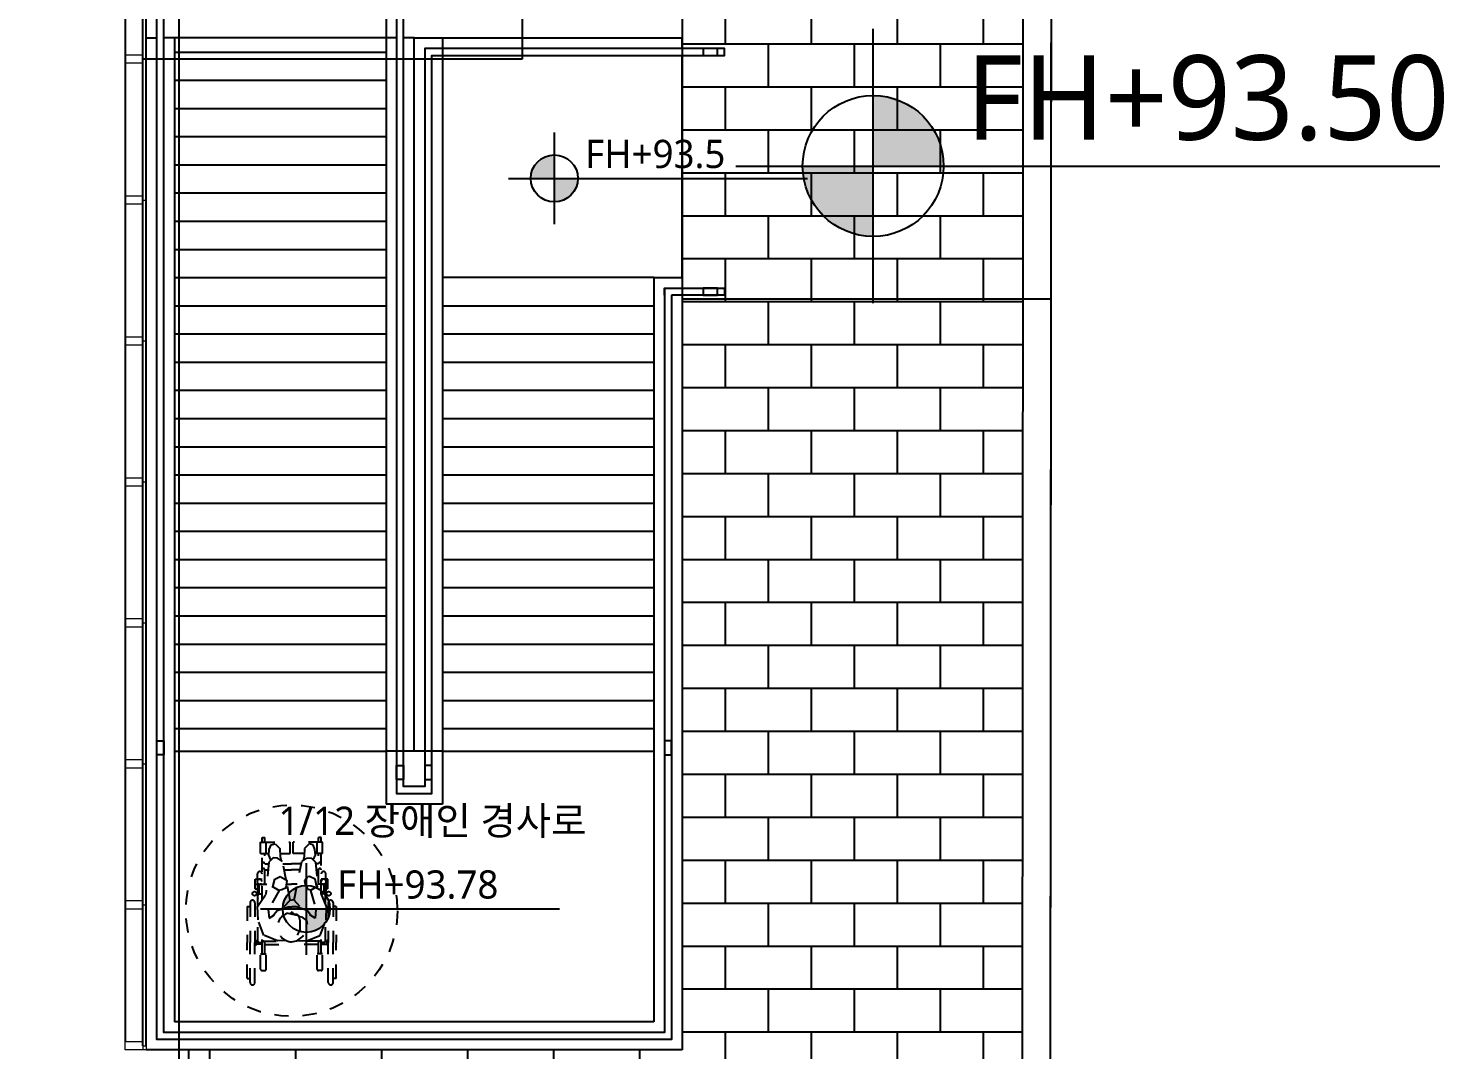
# Model space of a CAD drawing. Header units: millimetres. Extents: x 9 to 147, y 4 to 115.
# Drawn here: x 112.1 to 122.05, y 56.87 to 64.12 of the extents above; entities that cross this region are included whole.
import ezdxf
from ezdxf.enums import TextEntityAlignment as Align
from ezdxf.xclip import XClip

# ---------------------------------------------------------------- set-up
doc = ezdxf.new("R2010")
doc.units = ezdxf.units.MM
doc.header["$LTSCALE"] = 200
for name, pattern in [('XR-PLAN$0$AUDIT_I_190801151318-2', [0]), ('XR-PLAN$0$DASH', [0.35, 0.25, -0.1]), ('XR-PLAN$0$HIDDENX2', [0.75, 0.5, -0.25])]:
    doc.linetypes.add(name, pattern=pattern)
for name, color, linetype, plot in [('AREA', 30, 'Continuous', False), ('SYM-LEVEL', 252, 'Continuous', False), ('XR-PLAN$0$Defpoint', 125, 'XR-PLAN$0$AUDIT_I_190801151318-2', False), ('XR-PLAN$0$TXT-1', 137, 'Continuous', False)]:
    doc.layers.add(name, color=color, linetype=linetype, plot=plot)
for name, color, linetype in [('XR-PLAN$0$6land', 252, 'XR-PLAN$0$AUDIT_I_190801151318-2'), ('XR-PLAN$0$A-DOOR', 252, 'XR-PLAN$0$DASH'), ('XR-PLAN$0$ELE-4', 252, 'Continuous'), ('XR-PLAN$0$ELE-5', 252, 'Continuous'), ('XR-PLAN$0$ELE-6', 252, 'Continuous'), ('XR-PLAN$0$HAT', 252, 'Continuous'), ('XR-PLAN$0$HAT-BRICK', 252, 'Continuous'), ('XR-PLAN$0$HID', 252, 'XR-PLAN$0$HIDDENX2'), ('XR-PLAN$0$PTANNOTELE', 252, 'Continuous'), ('XR-PLAN$0$WIN-ELE', 252, 'Continuous'), ('XR-PLAN$0$WIN-GLASS', 252, 'Continuous'), ('XR-현황측량도$0$경계석(33)', 252, 'Continuous')]:
    doc.layers.add(name, color=color, linetype=linetype)
doc.layers.add('XR-PLAN$0$WIN', color=252, linetype='Continuous', lineweight=0)
doc.styles.add('XR-PLAN$0$스타일1', font='MALGUN_0.TTF')
doc.styles.add('스타일1', font='MALGUN_0.TTF')

# ---------------------------------------------------------------- blocks, each defined once
blk = doc.blocks.new('LEVEL1')
at = {"layer": 'SYM-LEVEL'}
h = blk.add_hatch(color=256, dxfattribs=at)
edge = h.paths.add_edge_path()
edge.add_ellipse((4.871, 0), major_axis=(1.768, 1.768), ratio=1, start_angle=405, end_angle=495)
edge.add_line((2.371, 0), (4.871, 0))
edge.add_line((4.871, 0), (4.871, 2.5))
edge = h.paths.add_edge_path()
edge.add_ellipse((4.871, 0), major_axis=(1.768, 1.768), ratio=1, start_angle=225, end_angle=315)
edge.add_line((7.371, 0), (4.871, 0))
edge.add_line((4.871, 0), (4.871, -2.5))
for p, q in [((4.871, 4.871), (4.871, -4.871)), ((0, 0), (9.741, 0)), ((9.071, 0), (31.801, 0))]:
    blk.add_line(p, q, dxfattribs=at)
blk.add_ellipse((4.871, 0), major_axis=(1.768, 1.768), ratio=1, start_param=5.497787, end_param=11.780972, dxfattribs=at)
at = {"layer": 'SYM-LEVEL', "style": '스타일1'}
for tag, p in [('1층-바닥마감', (8.157, 1.105)), ('EL-+100', (8.157, -3.928))]:
    blk.add_attdef(tag, p, '', height=3, dxfattribs=at)
blk = doc.blocks.new('XR-현황측량도')
at = {"layer": 'XR-현황측량도$0$경계석(33)'}
blk.add_lwpolyline([(143027.2, 74043.6), (151689.9, 74037.3), (154882.8, 74051.1), (162788.9, 74142.4), (171654.6, 74151.5), (178947.9, 74224.2), (185441.1, 74257.7), (186411.9, 74404.5), (193068.5, 76971.8, 0.271364), (196517.3, 81929.2), (196869.6, 86053.4), (196858.7, 91789.3), (196871.2, 109951.5), (196867, 116558.1), (196605.1, 121600.6), (196792.5, 126063.1), (196775.4, 130633.2), (196750.4, 139290.1), (196674.2, 147914.3), (194521.9, 154575.8)], format="xyb", dxfattribs=at)
blk = doc.blocks.new('XR-PLAN$0$LEVEL1')
at = {"layer": 'XR-PLAN$0$TXT-1'}
h = blk.add_hatch(color=256, dxfattribs=at)
edge = h.paths.add_edge_path()
edge.add_ellipse((4.87, 0), major_axis=(1.77, 1.77), ratio=1, start_angle=405, end_angle=495)
edge.add_line((2.37, 0), (4.87, 0))
edge.add_line((4.87, 0), (4.87, 2.5))
edge = h.paths.add_edge_path()
edge.add_ellipse((4.87, 0), major_axis=(1.77, 1.77), ratio=1, start_angle=225, end_angle=315)
edge.add_line((7.37, 0), (4.87, 0))
edge.add_line((4.87, 0), (4.87, -2.5))
for p, q in [((4.87, 4.87), (4.87, -4.87)), ((0, 0), (9.74, 0)), ((9.07, 0), (31.8, 0))]:
    blk.add_line(p, q, dxfattribs=at)
blk.add_ellipse((4.87, 0), major_axis=(1.77, 1.77), ratio=1, start_param=5.497787, end_param=11.780972, dxfattribs=at)
at = {"layer": 'XR-PLAN$0$TXT-1', "style": 'XR-PLAN$0$스타일1'}
for tag, p in [('1층-바닥마감', (8.16, 1.11)), ('EL-+100', (8.16, -3.93))]:
    blk.add_attdef(tag, p, '', height=3, dxfattribs=at)
blk = doc.blocks.new('XR-PLAN$0$HIDDENBAR-EDG')
at = {"layer": 'XR-PLAN$0$WIN'}
for p, q in [((0, 126), (60, 126)), ((0, 0), (0, 126)), ((30, 126), (30, 150)), ((30, 150), (60, 150)), ((60, 150), (60, 0)), ((60, 0), (0, 0))]:
    blk.add_line(p, q, dxfattribs=at)
blk = doc.blocks.new('XR-PLAN$0$HIDDENBAR-CEN')
at = {"layer": 'XR-PLAN$0$WIN'}
blk.add_line((0, 126), (0, 150), dxfattribs=at)
blk.add_lwpolyline([(30, 0), (-30, 0), (-30, 126), (30, 126)], close=True, dxfattribs=at)
blk = doc.blocks.new('XR-PLAN$0$1층 창문-1')
at = {"layer": 'XR-PLAN$0$WIN-ELE'}
blk.add_line((112785, 64870), (112785, 56930), dxfattribs=at)
at = {"layer": 'XR-PLAN$0$WIN-GLASS', "ltscale": 2}
for p, q in [((112911, 56900), (112911, 64900)), ((112935, 56900), (112935, 64900))]:
    blk.add_line(p, q, dxfattribs=at)
at = {"layer": 'XR-PLAN$0$WIN', "linetype": 'Continuous', "rotation": 270}
for name, p in [('XR-PLAN$0$HIDDENBAR-CEN', (112785, 63900)), ('XR-PLAN$0$HIDDENBAR-CEN', (112785, 62900)), ('XR-PLAN$0$HIDDENBAR-CEN', (112785, 61900)), ('XR-PLAN$0$HIDDENBAR-CEN', (112785, 60900)), ('XR-PLAN$0$HIDDENBAR-CEN', (112785, 59900)), ('XR-PLAN$0$HIDDENBAR-CEN', (112785, 58900)), ('XR-PLAN$0$HIDDENBAR-CEN', (112785, 57900)), ('XR-PLAN$0$HIDDENBAR-EDG', (112785, 56930))]:
    blk.add_blockref(name, p, dxfattribs=at)
blk = doc.blocks.new('XR-PLAN$0$화장실 활동공간 1500')
for p, q in [((-1611063.3, 3552563.8, 0), (-1610780.8, 3552563.8, 0)), ((-1611035.8, 3552583.8, 0), (-1610780.8, 3552583.8, 0)), ((-1611035.8, 3552583.8, 0), (-1611035.8, 3552563.8, 0)), ((-1610525.8, 3552583.8, 0), (-1610780.8, 3552583.8, 0)), ((-1610498.3, 3552563.8, 0), (-1610780.8, 3552563.8, 0)), ((-1610525.8, 3552583.8, 0), (-1610525.8, 3552563.8, 0)), ((-1611063.3, 3552528.8, 0), (-1610780.8, 3552528.8, 0)), ((-1610979.1, 3552478.8, 0), (-1610979.1, 3552458.8, 0)), ((-1610969.1, 3552488.8, 0), (-1610859.5, 3552488.8, 0)), ((-1610859.5, 3552488.8, 0), (-1610859.5, 3552448.8, 0)), ((-1610859.5, 3552478.8, 0), (-1610693, 3552478.8, 0)), ((-1610859.5, 3552458.8, 0), (-1610780.8, 3552458.8, 0)), ((-1610795.8, 3552528.8, 0), (-1610795.8, 3552518.8, 0)), ((-1610765.8, 3552518.8, 0), (-1610795.8, 3552518.8, 0)), ((-1610794.9, 3552458.8, 0), (-1610794.9, 3552268.8, 0)), ((-1610791, 3552488.8, 0), (-1610791, 3552518.8, 0)), ((-1610791, 3552478.8, 0), (-1610791, 3552488.8, 0)), ((-1610781, 3552498.8, 0), (-1610780.9, 3552498.8, 0)), ((-1610780.9, 3552498.8, 0), (-1610780.9, 3552478.8, 0)), ((-1610498.3, 3552528.8, 0), (-1610780.8, 3552528.8, 0)), ((-1610770.9, 3552508.8, 0), (-1610562.3, 3552508.8, 0)), ((-1610770.8, 3552508.8, 0), (-1610770.8, 3552518.8, 0)), ((-1610770.8, 3552478.8, 0), (-1610770.8, 3552297.3, 0)), ((-1610768.8, 3552369.2, 0), (-1610729.5, 3552465.1, 0)), ((-1610765.8, 3552528.8, 0), (-1610765.8, 3552518.8, 0)), ((-1610729.5, 3552465.1, 0), (-1610619.5, 3552506.3, 0)), ((-1610619.5, 3552506.3, 0), (-1610525.1, 3552510.4, 0)), ((-1610525.1, 3552510.4, 0), (-1610379.5, 3552409.2, 0)), ((-1610522.8, 3552508.8, 0), (-1610445.8, 3552508.8, 0)), ((-1610479.7, 3552478.8, 0), (-1610149.4, 3552478.8, 0)), ((-1610367.2, 3552511.3, 0), (-1610460.7, 3552511.3, 0)), ((-1610435.8, 3552498.8, 0), (-1610365.6, 3552498.8, 0)), ((-1610435.8, 3552498.8, 0), (-1610435.8, 3552478.8, 0)), ((-1610399.9, 3552526.3, 0), (-1610330.8, 3552526.3, 0)), ((-1610399.9, 3552526.3, 0), (-1610399.9, 3552511.3, 0)), ((-1610367.2, 3552526.3, 0), (-1610367.2, 3552498.8, 0)), ((-1610365.8, 3552478.8, 0), (-1610365.8, 3552444.9, 0)), ((-1610365.8, 3552458.8, 0), (-1610149.4, 3552458.8, 0)), ((-1610330.8, 3552526.3, 0), (-1610330.8, 3552478.8, 0)), ((-1610330.8, 3552511.3, 0), (-1610293.2, 3552511.3, 0)), ((-1610264.5, 3552458.8, 0), (-1610264.5, 3552436.1, 0)), ((-1610222.7, 3552458.8, 0), (-1610222.7, 3552432.5, 0)), ((-1610149.4, 3552488.8, 0), (-1610149.4, 3552429.5, 0)), ((-1610149.4, 3552488.8, 0), (-1610068.3, 3552488.8, 0)), ((-1610068.3, 3552488.8, 0), (-1610068.3, 3552278.8, 0)), ((-1610068.3, 3552478.8, 0), (-1610035.6, 3552478.8, 0)), ((-1610068.3, 3552458.8, 0), (-1610035.6, 3552458.8, 0)), ((-1610035.6, 3552478.8, 0), (-1610035.6, 3552458.8, 0)), ((-1610969.1, 3552448.8, 0), (-1610859.5, 3552448.8, 0)), ((-1610766.1, 3552308.9, 0), (-1610768.8, 3552369.2, 0)), ((-1610545.7, 3552434.5, 0), (-1610608.4, 3552428.9, 0)), ((-1610608.4, 3552428.9, 0), (-1610584, 3552391, 0)), ((-1610590.5, 3552401, 0), (-1610553.1, 3552372.2, 0)), ((-1610553.1, 3552372.2, 0), (-1610528.3, 3552293.4, 0)), ((-1610411.2, 3552357, 0), (-1610545.7, 3552434.5, 0)), ((-1610209.5, 3552431.4, 0), (-1610440.1, 3552451.3, 0)), ((-1610379.5, 3552409.2, 0), (-1610411.2, 3552357, 0)), ((-1610408.1, 3552362, 0), (-1610404.5, 3552338.9, 0)), ((-1610384.5, 3552401, 0), (-1610332, 3552388.6, 0)), ((-1610332, 3552388.6, 0), (-1610313, 3552349.1, 0)), ((-1610179.7, 3552400, 0), (-1610209.5, 3552431.4, 0)), ((-1610204.5, 3552333.5, 0), (-1610181.6, 3552368.7, 0)), ((-1610194.6, 3552415.7, 0), (-1610160.5, 3552430.2, 0)), ((-1610181.6, 3552368.7, 0), (-1610179.7, 3552400, 0)), ((-1610160.5, 3552430.2, 0), (-1610121.5, 3552427.6, 0)), ((-1610149.4, 3552448.8, 0), (-1610068.3, 3552448.8, 0)), ((-1610121.5, 3552427.6, 0), (-1610087.6, 3552414.6, 0)), ((-1610081.1, 3552386, 0), (-1610112.4, 3552353.5, 0)), ((-1610087.6, 3552414.6, 0), (-1610081.1, 3552386, 0)), ((-1610794.9, 3552078.8, 0), (-1610794.9, 3552268.8, 0)), ((-1610571.6, 3552294.9, 0), (-1610585.5, 3552230, 0)), ((-1610572.6, 3552272.5, 0), (-1610575.3, 3552277.7, 0)), ((-1610562, 3552264.7, 0), (-1610572.8, 3552258.5, 0)), ((-1610561.9, 3552266, 0), (-1610572.6, 3552272.5, 0)), ((-1610562, 3552264.7, 0), (-1610561.9, 3552266, 0)), ((-1610528.3, 3552293.4, 0), (-1610526.8, 3552265.4, 0)), ((-1610528.3, 3552237.3, 0), (-1610526.8, 3552265.4, 0)), ((-1610524.8, 3552320.6, 0), (-1610480.6, 3552280.1, 0)), ((-1610480.6, 3552280.1, 0), (-1610360.6, 3552303.4, 0)), ((-1610480.6, 3552280.1, 0), (-1610477.7, 3552265.4, 0)), ((-1610480.6, 3552250.6, 0), (-1610477.7, 3552265.4, 0)), ((-1610404.5, 3552338.9, 0), (-1610389.5, 3552308.1, 0)), ((-1610389.5, 3552308.1, 0), (-1610341.3, 3552300.2, 0)), ((-1610365.8, 3552302.4, 0), (-1610365.8, 3552268.8, 0)), ((-1610365.8, 3552228.4, 0), (-1610365.8, 3552268.8, 0)), ((-1610313, 3552349.1, 0), (-1610341.3, 3552300.2, 0)), ((-1610336.8, 3552308, 0), (-1610204.5, 3552333.5, 0)), ((-1610264.5, 3552322, 0), (-1610264.5, 3552268.8, 0)), ((-1610264.5, 3552208.8, 0), (-1610264.5, 3552268.8, 0)), ((-1610222.7, 3552330, 0), (-1610222.7, 3552268.8, 0)), ((-1610222.7, 3552200.7, 0), (-1610222.7, 3552268.8, 0)), ((-1610170.9, 3552350.9, 0), (-1610197.7, 3552344, 0)), ((-1610112.4, 3552353.5, 0), (-1610170.9, 3552350.9, 0)), ((-1610149.4, 3552351.9, 0), (-1610149.4, 3552278.8, 0)), ((-1610149.4, 3552278.8, 0), (-1610068.3, 3552278.8, 0)), ((-1610770.8, 3552058.8, 0), (-1610770.8, 3552244.1, 0)), ((-1610765.7, 3552231, 0), (-1610768.8, 3552161.5, 0)), ((-1610768.8, 3552161.5, 0), (-1610729.5, 3552065.6, 0)), ((-1610690.6, 3552210, 0), (-1610728.5, 3552230.3, 0)), ((-1610623.2, 3552210.4, 0), (-1610690.6, 3552210, 0)), ((-1610624.5, 3552163.6, 0), (-1610650.4, 3552159.1, 0)), ((-1610598.8, 3552199.2, 0), (-1610624.5, 3552163.6, 0)), ((-1610595.8, 3552218.8, 0), (-1610623.2, 3552210.4, 0)), ((-1610595.8, 3552218.8, 0), (-1610598.8, 3552199.2, 0)), ((-1610597.5, 3552208.6, 0), (-1610580.3, 3552230.7, 0)), ((-1610585.5, 3552230, 0), (-1610595.8, 3552218.8, 0)), ((-1610575.7, 3552253.5, 0), (-1610580.3, 3552230.7, 0)), ((-1610572.8, 3552258.5, 0), (-1610575.7, 3552253.5, 0)), ((-1610553.1, 3552158.5, 0), (-1610528.3, 3552237.3, 0)), ((-1610524.8, 3552210.1, 0), (-1610480.6, 3552250.6, 0)), ((-1610480.6, 3552250.6, 0), (-1610204.5, 3552197.2, 0)), ((-1610404.5, 3552152.3, 0), (-1610371, 3552170.6, 0)), ((-1610371, 3552170.6, 0), (-1610341.1, 3552174.1, 0)), ((-1610314.8, 3552153, 0), (-1610341.1, 3552174.1, 0)), ((-1610204.5, 3552197.2, 0), (-1610181.6, 3552162, 0)), ((-1610170.9, 3552179.8, 0), (-1610197.7, 3552186.7, 0)), ((-1610181.6, 3552162, 0), (-1610179.7, 3552130.7, 0)), ((-1610112.4, 3552177.2, 0), (-1610170.9, 3552179.8, 0)), ((-1610149.4, 3552178.8, 0), (-1610149.4, 3552258.8, 0)), ((-1610149.4, 3552258.8, 0), (-1610068.3, 3552258.8, 0)), ((-1610081.1, 3552144.7, 0), (-1610112.4, 3552177.2, 0)), ((-1610068.3, 3552048.8, 0), (-1610068.3, 3552258.8, 0)), ((-1610979.1, 3552058.8, 0), (-1610979.1, 3552078.8, 0)), ((-1610969.1, 3552088.8, 0), (-1610859.5, 3552088.8, 0)), ((-1610859.5, 3552048.8, 0), (-1610859.5, 3552088.8, 0)), ((-1610859.5, 3552078.8, 0), (-1610780.8, 3552078.8, 0)), ((-1610729.5, 3552065.6, 0), (-1610619.5, 3552024.4, 0)), ((-1610609.8, 3552101.9, 0), (-1610610, 3552102, 0)), ((-1610608.4, 3552101.8, 0), (-1610584, 3552139.7, 0)), ((-1610545.7, 3552096.2, 0), (-1610608.4, 3552101.8, 0)), ((-1610590.5, 3552129.7, 0), (-1610553.1, 3552158.5, 0)), ((-1610411.2, 3552134.2, 0), (-1610545.7, 3552096.2, 0)), ((-1610525.1, 3552020.3, 0), (-1610379.5, 3552082, 0)), ((-1610379.5, 3552082, 0), (-1610411.2, 3552134.2, 0)), ((-1610408.1, 3552129.2, 0), (-1610404.5, 3552152.3, 0)), ((-1610384.5, 3552090.2, 0), (-1610332, 3552102.6, 0)), ((-1610209.5, 3552099.3, 0), (-1610381.3, 3552085, 0)), ((-1610365.8, 3552058.8, 0), (-1610365.8, 3552086.3, 0)), ((-1610365.8, 3552078.8, 0), (-1610149.4, 3552078.8, 0)), ((-1610332, 3552102.6, 0), (-1610313, 3552142.1, 0)), ((-1610313, 3552142.1, 0), (-1610314.8, 3552153, 0)), ((-1610264.5, 3552078.8, 0), (-1610264.5, 3552094.7, 0)), ((-1610222.7, 3552078.8, 0), (-1610222.7, 3552098.2, 0)), ((-1610179.7, 3552130.7, 0), (-1610209.5, 3552099.3, 0)), ((-1610194.6, 3552115, 0), (-1610160.5, 3552100.5, 0)), ((-1610160.5, 3552100.5, 0), (-1610121.5, 3552103.1, 0)), ((-1610149.4, 3552048.8, 0), (-1610149.4, 3552101.3, 0)), ((-1610149.4, 3552088.8, 0), (-1610068.3, 3552088.8, 0)), ((-1610121.5, 3552103.1, 0), (-1610087.6, 3552116.1, 0)), ((-1610087.6, 3552116.1, 0), (-1610081.1, 3552144.7, 0)), ((-1610068.3, 3552078.8, 0), (-1610035.6, 3552078.8, 0)), ((-1610035.6, 3552058.8, 0), (-1610035.6, 3552078.8, 0)), ((-1611063.3, 3552008.8, 0), (-1610780.8, 3552008.8, 0)), ((-1611063.3, 3551973.8, 0), (-1610780.8, 3551973.8, 0)), ((-1611035.8, 3551953.8, 0), (-1611035.8, 3551973.8, 0)), ((-1610969.1, 3552048.8, 0), (-1610859.5, 3552048.8, 0)), ((-1610859.5, 3552058.8, 0), (-1610711.4, 3552058.8, 0)), ((-1610765.8, 3552018.8, 0), (-1610795.8, 3552018.8, 0)), ((-1610795.8, 3552008.8, 0), (-1610795.8, 3552018.8, 0)), ((-1610791, 3552058.8, 0), (-1610791, 3552048.8, 0)), ((-1610791, 3552048.8, 0), (-1610791, 3552018.8, 0)), ((-1610781, 3552038.8, 0), (-1610780.9, 3552038.8, 0)), ((-1610780.9, 3552038.8, 0), (-1610780.9, 3552058.8, 0)), ((-1610498.3, 3552008.8, 0), (-1610780.8, 3552008.8, 0)), ((-1610498.3, 3551973.8, 0), (-1610780.8, 3551973.8, 0)), ((-1610770.9, 3552028.8, 0), (-1610631.2, 3552028.8, 0)), ((-1610770.8, 3552028.8, 0), (-1610770.8, 3552018.8, 0)), ((-1610765.8, 3552008.8, 0), (-1610765.8, 3552018.8, 0)), ((-1610619.5, 3552024.4, 0), (-1610525.1, 3552020.3, 0)), ((-1610525.8, 3551953.8, 0), (-1610525.8, 3551973.8, 0)), ((-1610505.1, 3552028.8, 0), (-1610445.8, 3552028.8, 0)), ((-1610367.2, 3552026.3, 0), (-1610460.7, 3552026.3, 0)), ((-1610435.8, 3552038.8, 0), (-1610435.8, 3552058.8, 0)), ((-1610435.8, 3552038.8, 0), (-1610365.6, 3552038.8, 0)), ((-1610434.3, 3552058.8, 0), (-1610149.4, 3552058.8, 0)), ((-1610399.9, 3552011.3, 0), (-1610399.9, 3552026.3, 0)), ((-1610399.9, 3552011.3, 0), (-1610330.8, 3552011.3, 0)), ((-1610367.2, 3552011.3, 0), (-1610367.2, 3552038.8, 0)), ((-1610330.8, 3552011.3, 0), (-1610330.8, 3552058.8, 0)), ((-1610330.8, 3552026.3, 0), (-1610293.2, 3552026.3, 0)), ((-1610149.4, 3552048.8, 0), (-1610068.3, 3552048.8, 0)), ((-1610068.3, 3552058.8, 0), (-1610035.6, 3552058.8, 0)), ((-1611035.8, 3551953.8, 0), (-1610780.8, 3551953.8, 0)), ((-1610525.8, 3551953.8, 0), (-1610780.8, 3551953.8, 0))]:
    blk.add_line(p, q)
at = {"ltscale": 2}
blk.add_circle((-1610554.7, 3552268.8, 0), 750, dxfattribs=at)
for centre, major_axis, start_param, end_param in [((-1611063.3, 3552546.3, 0), (-12.4, 12.4), -0.785398, 2.356194), ((-1610498.3, 3552546.3, 0), (12.4, 12.4), 3.926991, 7.068583), ((-1610969.1, 3552478.8, 0), (-7.07, 7.07), -0.785398, 0.785398), ((-1610969.1, 3552458.8, 0), (-7.07, 7.07), 0.785398, 2.356194), ((-1610781, 3552488.8, 0), (-7.07, 7.07), -0.785398, 0.785398), ((-1610770.9, 3552498.8, 0), (-7.07, 7.07), -0.785398, 0.785398), ((-1610780.8, 3552468.8, 0), (7.07, 7.07), 3.926991, 7.068583), ((-1610460.7, 3552495, 0), (-11.5, 11.5), -0.785398, -0.223328), ((-1610433.6, 3552531.7, 0), (-10.6, 10.6), 0.785398, 7.068583), ((-1610445.8, 3552498.8, 0), (7.07, 7.07), 5.497787, 7.068583), ((-1610375.8, 3552488.8, 0), (-7.07, 7.07), 2.356194, 5.497787), ((-1610348.3, 3552496.3, 0), (12.4, 12.4), 3.926991, 8.496032), ((-1610293.2, 3552495, 0), (-11.5, 11.5), 2.356194, 5.497787), ((-1610264.5, 3552468.8, 0), (-7.07, 7.07), 2.356194, 5.497787), ((-1610222.7, 3552468.8, 0), (-7.07, 7.07), 2.356194, 5.497787), ((-1610671.5, 3552264.6, 0), (-73.9, 73.9), 4.221602, 7.028174), ((-1610654.2, 3552281.5, 0), (86.6, 86.6), 2.460141, 3.957946), ((-1610969.1, 3552078.8, 0), (-7.07, 7.07), -0.785398, 0.785398), ((-1610780.8, 3552068.8, 0), (7.07, 7.07), 3.926991, 7.068583), ((-1610264.5, 3552068.8, 0), (-7.07, 7.07), 2.356194, 5.497787), ((-1610222.7, 3552068.8, 0), (-7.07, 7.07), 2.356194, 5.497787), ((-1611063.3, 3551991.3, 0), (-12.4, 12.4), -0.785398, 2.356194), ((-1610969.1, 3552058.8, 0), (-7.07, 7.07), 0.785398, 2.356194), ((-1610781, 3552048.8, 0), (-7.07, 7.07), 0.785398, 2.356194), ((-1610770.9, 3552038.8, 0), (-7.07, 7.07), 0.785398, 2.356194), ((-1610498.3, 3551991.3, 0), (-12.4, 12.4), 2.356194, 5.497787), ((-1610460.7, 3552042.5, 0), (11.5, 11.5), 3.364921, 3.926991), ((-1610433.6, 3552005.9, 0), (-10.6, 10.6), 0.785398, 7.068583), ((-1610445.8, 3552038.8, 0), (-7.07, 7.07), 2.356194, 3.926991), ((-1610375.8, 3552048.8, 0), (-7.07, 7.07), 2.356194, 5.497787), ((-1610348.3, 3552041.3, 0), (-12.4, 12.4), 0.928746, 5.497787), ((-1610293.2, 3552042.5, 0), (-11.5, 11.5), 2.356194, 5.497787)]:
    blk.add_ellipse(centre, major_axis=major_axis, ratio=1, start_param=start_param, end_param=end_param)

msp = doc.modelspace()

# ---------------------------------------------------------------- hatches: boundary and pattern name
at = {"layer": 'XR-PLAN$0$HAT'}
h = msp.add_hatch(dxfattribs=at)
h.set_pattern_fill('_USER', color=256, scale=0.2, pattern_type=0)
h.set_pattern_definition([(0, (115.135, 62.35), (0, 0.2), [])])
h.paths.add_polyline_path([(114.635, 58.99), (114.635, 64.05), (113.135, 64.05), (113.135, 58.99)])
h = msp.add_hatch(dxfattribs=at)
h.set_pattern_fill('_USER', color=256, scale=0.2, pattern_type=0)
h.set_pattern_definition([(0, (115.035, 62.35), (0, 0.2), [])])
h.paths.add_polyline_path([(116.535, 58.99), (116.535, 62.35), (115.035, 62.35), (115.035, 58.99)])
at = {"layer": 'XR-PLAN$0$HAT-BRICK'}
h = msp.add_hatch(dxfattribs=at)
h.set_pattern_fill('AR-B816', color=256, scale=0.0015)
h.paths.add_polyline_path([(116.735, 57.37), (116.735, 56.87), (113.235, 56.87), (113.235, 40.9519), (115.4799, 41.8177, 0.271099), (118.8074, 46.6072), (119.1591, 50.7234), (119.1482, 56.4509), (119.1635, 76.25), (113.235, 76.25), (113.235, 72.465), (116.735, 72.465)])

# ---------------------------------------------------------------- linework, layer by layer
at = {"layer": 'AREA'}
msp.add_lwpolyline([(113.1675, 86.2675), (41.1325, 86.2675), (41.1325, 42.5327), (113.1675, 42.5327)], close=True, dxfattribs=at)
at = {"layer": 'XR-PLAN$0$6land'}
msp.add_line((116.735, 62.2), (119.3529, 62.2), dxfattribs=at)
for points in [[(115.558, 41.6335, 0.271364), (119.0068, 46.5909), (119.3591, 50.7151), (119.3482, 56.451), (119.3637, 76.45), (113.235, 76.45)], [(115.4741, 41.815, 0.271398), (118.8074, 46.6072), (119.1591, 50.7234), (119.1482, 56.4509), (119.1635, 76.25)]]:
    msp.add_lwpolyline(points, format="xyb", dxfattribs=at)
at = {"layer": 'XR-PLAN$0$ELE-5'}
for points in [[(116.66, 62.225), (116.66, 56.945), (113.01, 56.945), (113.01, 64.35)], [(116.61, 62.275), (116.61, 56.995), (113.06, 56.995), (113.06, 64.35)], [(114.71, 64.35), (114.71, 58.69), (114.96, 58.69), (114.96, 63.925), (117.035, 63.925), (117.035, 63.975), (114.91, 63.975), (114.91, 58.74), (114.76, 58.74), (114.76, 64.35)], [(116.61, 62.225), (116.61, 62.225), (116.61, 62.275), (117.035, 62.275), (117.035, 62.225), (116.66, 62.225)]]:
    msp.add_lwpolyline(points, dxfattribs=at)
at = {"layer": 'XR-PLAN$0$ELE-6'}
msp.add_line((113.235, 56.87), (113.235, 42.465), dxfattribs=at)
for points in [[(116.985, 63.925), (116.985, 63.975), (116.885, 63.975), (116.885, 63.925)], [(116.985, 62.225), (116.985, 62.275), (116.885, 62.275), (116.885, 62.225)], [(113.06, 58.9629), (113.01, 58.9629), (113.01, 59.0629), (113.06, 59.0629)], [(116.61, 58.9629), (116.66, 58.9629), (116.66, 59.0629), (116.61, 59.0629)], [(114.76, 58.7879), (114.71, 58.7879), (114.71, 58.8879), (114.76, 58.8879)], [(114.91, 58.7879), (114.96, 58.7879), (114.96, 58.8879), (114.91, 58.8879)]]:
    msp.add_lwpolyline(points, close=True, dxfattribs=at)
at = {"layer": 'XR-PLAN$0$HAT-BRICK'}
msp.add_lwpolyline([(113.235, 56.87), (113.235, 40.9519), (115.4799, 41.8177, 0.271099), (118.8074, 46.6072), (119.1591, 50.7234), (119.1482, 56.4509), (119.1635, 76.25), (113.235, 76.25), (113.235, 72.465), (116.735, 72.465), (116.735, 57.37)], format="xyb", dxfattribs=at)
at = {"layer": 'XR-PLAN$0$HID', "ltscale": 2}
msp.add_lwpolyline([(113.235, 73.4), (115.6, 73.4), (115.6, 63.9), (112.915, 63.9)], dxfattribs=at)
at = {"layer": 'XR-PLAN$0$PTANNOTELE'}
for p, q in [((114.635, 64.25), (114.635, 58.615)), ((112.935, 64.05), (113.01, 64.05)), ((112.935, 64.05), (113.01, 64.05)), ((113.135, 64.05), (113.135, 57.07)), ((114.835, 64.05), (116.735, 64.05)), ((114.835, 58.99), (114.835, 64.05)), ((115.035, 64.05), (115.035, 58.615)), ((116.735, 63.975), (116.735, 64.05)), ((116.735, 63.975), (116.735, 64.05)), ((116.735, 62.35), (116.735, 63.925)), ((116.535, 62.35), (116.735, 62.35)), ((116.535, 62.35), (116.535, 57.07)), ((116.735, 62.35), (116.735, 62.275)), ((116.735, 62.225), (116.735, 56.87)), ((114.835, 58.99), (114.635, 58.99)), ((115.035, 58.99), (114.835, 58.99)), ((115.035, 58.615), (114.635, 58.615)), ((116.535, 57.07), (113.135, 57.07)), ((116.735, 56.87), (112.935, 56.87))]:
    msp.add_line(p, q, dxfattribs=at)
for points in [[(113.135, 64.05), (113.06, 64.05)], [(113.135, 64.05), (113.06, 64.05)], [(114.635, 64.05), (113.135, 64.05)], [(114.71, 64.05), (114.635, 64.05)], [(114.71, 64.05), (114.635, 64.05)], [(114.835, 64.05), (114.76, 64.05)], [(116.535, 62.35), (115.035, 62.35)], [(113.135, 58.99), (114.635, 58.99)], [(115.035, 58.99), (116.535, 58.99)]]:
    msp.add_lwpolyline(points, dxfattribs=at)

# ---------------------------------------------------------------- block references
ref = msp.add_blockref('XR-현황측량도', (-77.5105, -35.3383), dxfattribs=dict(xscale=0.001, yscale=0.001, zscale=0.001))
XClip(ref).set_block_clipping_path([(86810.4680804907, 39538.2997129494), (224210.4680804907, 149938.2997129495)])
at = {"layer": 'SYM-LEVEL'}
ref = msp.add_blockref('LEVEL1', (117.1155, 63.1414), dxfattribs=dict(at, xscale=-0.2000000000000001, yscale=0.2000000000000001, zscale=0.2000000000000001, rotation=180))
ref.add_attrib('EL-+100', 'FH+93.50', (118.747, 63.3274), dxfattribs={"height": 0.6, "style": '스타일1'})
at = {"layer": 'XR-PLAN$0$A-DOOR', "xscale": 0.001, "yscale": 0.001, "zscale": 0.001, "rotation": 90}
msp.add_blockref('XR-PLAN$0$화장실 활동공간 1500', (3666.2343, 1668.4126), dxfattribs=at)
at = {"layer": 'XR-PLAN$0$ELE-4', "xscale": 0.001, "yscale": 0.001, "zscale": 0.001}
msp.add_blockref('XR-PLAN$0$1층 창문-1', (0, 0), dxfattribs=at)
at = {"layer": 'XR-PLAN$0$TXT-1'}
ref = msp.add_blockref('XR-PLAN$0$LEVEL1', (115.5039, 63.0535), dxfattribs=dict(at, xscale=0.0666666666666667, yscale=0.0666666666666667, zscale=0.0666666666666667))
ref.add_attrib('1층-바닥마감', 'FH+93.5', (116.0477, 63.1272), dxfattribs={"layer": 'XR-PLAN$0$Defpoint', "height": 0.2, "style": 'XR-PLAN$0$스타일1'})
ref = msp.add_blockref('XR-PLAN$0$LEVEL1', (113.7451, 57.8704), dxfattribs=dict(at, xscale=0.0666666666666667, yscale=0.0666666666666667, zscale=0.0666666666666667))
ref.add_attrib('1층-바닥마감', 'FH+93.78', (114.2889, 57.9441), dxfattribs={"layer": 'XR-PLAN$0$Defpoint', "height": 0.2, "style": 'XR-PLAN$0$스타일1'})

# ---------------------------------------------------------------- texts
at = {"layer": 'XR-PLAN$0$TXT-1', "style": 'XR-PLAN$0$스타일1'}
msp.add_text('1/12 장애인 경사로', height=0.2, dxfattribs=at).set_placement((114.9645, 58.4962), align=Align.MIDDLE_CENTER)

doc.saveas('drawing.dxf')
